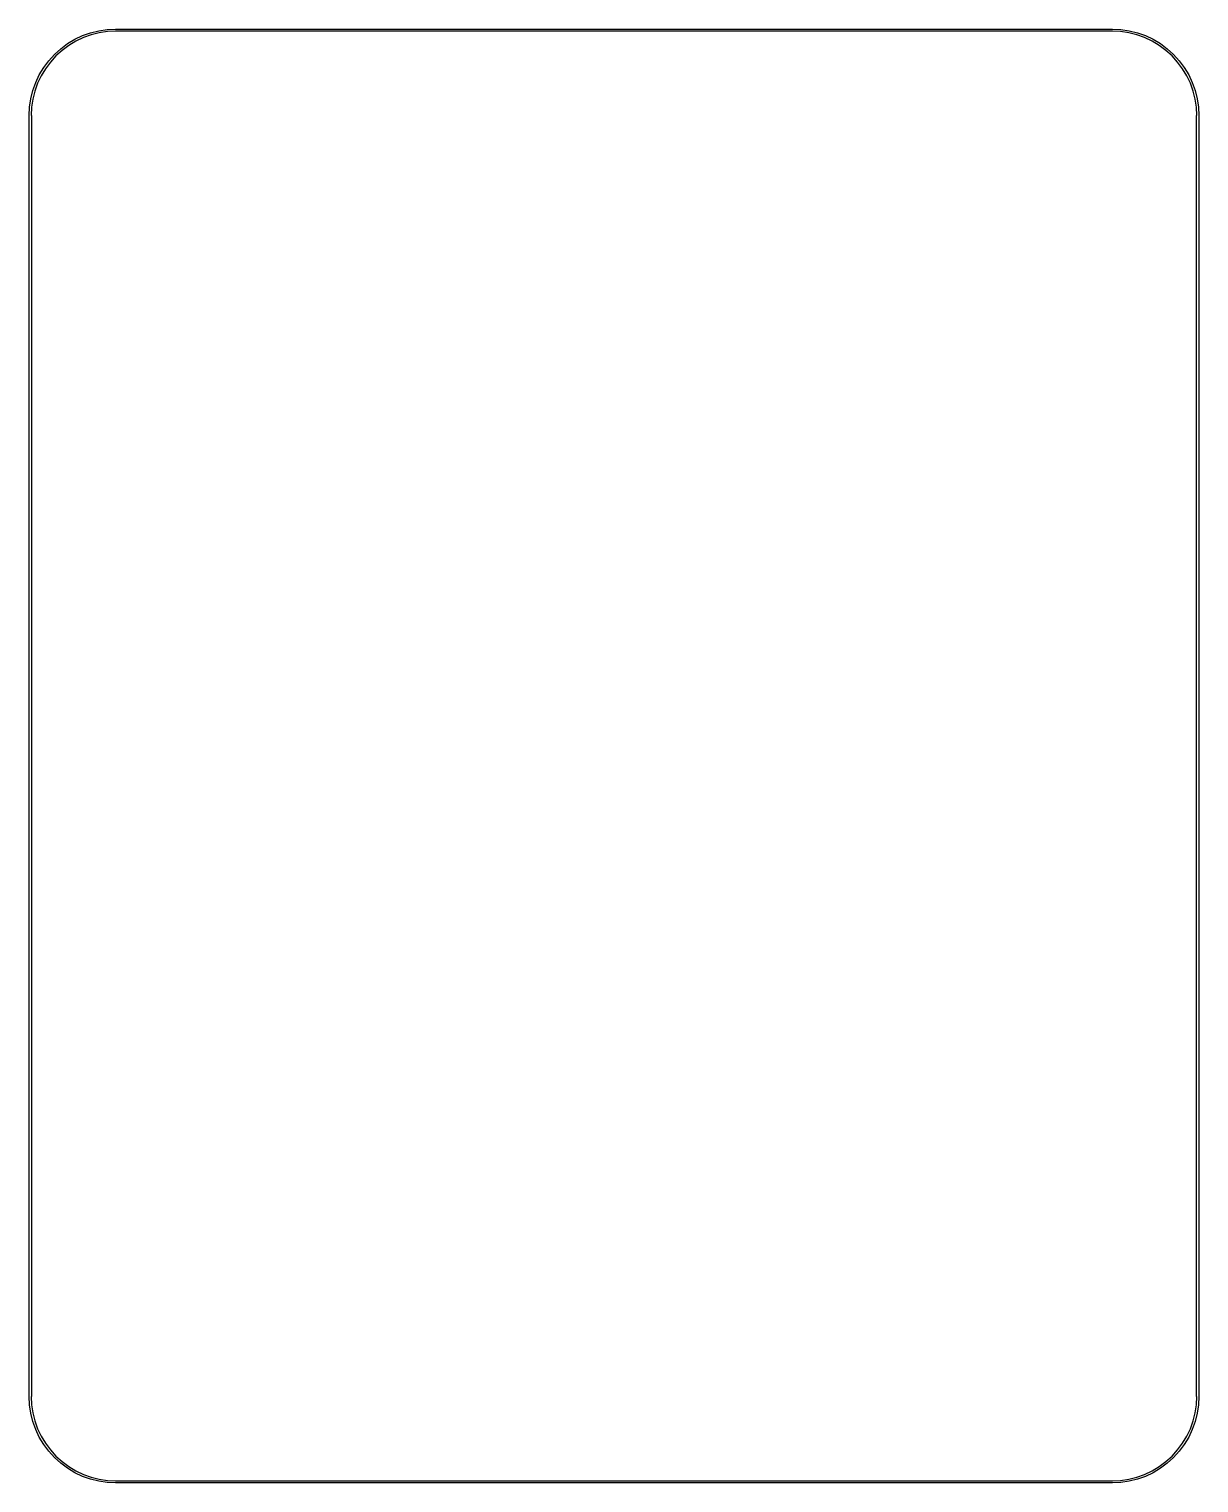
# Model space of a CAD drawing. Extents: x 121.9 to 174, y -134.7 to -69.8.
import ezdxf

# ---------------------------------------------------------------- set-up
doc = ezdxf.new("R2010")
doc.units = 0
doc.layers.add('BLACK', color=7, linetype='CONTINUOUS')

msp = doc.modelspace()

# ---------------------------------------------------------------- linework, layer by layer
at = {"layer": 'BLACK', "linetype": 'CONTINUOUS'}
for p, q in [((124.253, -70.0938), (124.61, -69.9662)), ((124.637, -70.0576), (124.289, -70.182)), ((124.61, -69.9662), (124.977, -69.8742)), ((124.996, -69.9678), (124.637, -70.0576)), ((124.977, -69.8742), (125.352, -69.8186)), ((125.361, -69.9136), (124.996, -69.9678)), ((125.352, -69.8186), (125.73, -69.8)), ((125.72, -69.8959), (125.361, -69.9136)), ((125.73, -69.9), (125.72, -69.8959)), ((125.73, -69.8), (125.73, -69.8)), ((125.73, -69.8), (170.18, -69.8)), ((170.18, -69.9), (125.73, -69.9)), ((170.18, -69.8), (170.18, -69.8)), ((170.18, -69.8), (170.558, -69.8186)), ((170.19, -69.8959), (170.18, -69.9)), ((170.549, -69.9136), (170.19, -69.8959)), ((170.914, -69.9678), (170.549, -69.9136)), ((170.558, -69.8186), (170.933, -69.8742)), ((171.273, -70.0576), (170.914, -69.9678)), ((170.933, -69.8742), (171.3, -69.9662)), ((171.621, -70.182), (171.273, -70.0576)), ((171.3, -69.9662), (171.657, -70.0938)), ((123.001, -70.9306), (123.281, -70.6762)), ((123.281, -70.6762), (123.585, -70.4505)), ((123.639, -70.5299), (123.342, -70.75)), ((123.585, -70.4505), (123.91, -70.2558)), ((123.955, -70.34), (123.639, -70.5299)), ((123.91, -70.2558), (124.253, -70.0938)), ((124.289, -70.182), (123.955, -70.34)), ((171.955, -70.34), (171.621, -70.182)), ((171.657, -70.0938), (172, -70.2558)), ((172.271, -70.5299), (171.955, -70.34)), ((172, -70.2558), (172.325, -70.4505)), ((172.568, -70.75), (172.271, -70.5299)), ((172.325, -70.4505), (172.629, -70.6762)), ((172.629, -70.6762), (172.909, -70.9306)), ((122.521, -71.5155), (122.746, -71.2112)), ((122.82, -71.2718), (122.6, -71.5685)), ((122.746, -71.2112), (123.001, -70.9306)), ((123.068, -70.9981), (122.82, -71.2718)), ((123.342, -70.75), (123.068, -70.9981)), ((172.842, -70.9981), (172.568, -70.75)), ((173.09, -71.2718), (172.842, -70.9981)), ((172.909, -70.9306), (173.164, -71.2112)), ((173.31, -71.5685), (173.09, -71.2718)), ((173.164, -71.2112), (173.389, -71.5155)), ((122.164, -72.1828), (122.326, -71.8404)), ((122.41, -71.8854), (122.252, -72.2194)), ((122.326, -71.8404), (122.521, -71.5155)), ((122.6, -71.5685), (122.41, -71.8854)), ((173.5, -71.8854), (173.31, -71.5685)), ((173.389, -71.5155), (173.584, -71.8404)), ((173.658, -72.2194), (173.5, -71.8854)), ((173.584, -71.8404), (173.746, -72.1828)), ((121.944, -72.907), (122.036, -72.5395)), ((122.036, -72.5395), (122.164, -72.1828)), ((122.128, -72.5672), (122.038, -72.9256)), ((122.252, -72.2194), (122.128, -72.5672)), ((173.782, -72.5672), (173.658, -72.2194)), ((173.746, -72.1828), (173.874, -72.5395)), ((173.872, -72.9256), (173.782, -72.5672)), ((173.874, -72.5395), (173.966, -72.907)), ((121.87, -73.66), (121.889, -73.2817)), ((121.889, -73.2817), (121.944, -72.907)), ((121.984, -73.291), (121.966, -73.6502)), ((122.038, -72.9256), (121.984, -73.291)), ((173.926, -73.291), (173.872, -72.9256)), ((173.944, -73.6502), (173.926, -73.291)), ((173.966, -72.907), (174.021, -73.2817)), ((174.021, -73.2817), (174.04, -73.66)), ((121.87, -130.81), (121.87, -73.66)), ((121.966, -73.6502), (121.97, -73.66)), ((121.97, -73.66), (121.97, -130.81)), ((173.94, -73.66), (173.944, -73.6502)), ((173.94, -130.81), (173.94, -73.66)), ((174.04, -73.66), (174.04, -73.66)), ((174.04, -73.66), (174.04, -130.81)), ((121.889, -131.188), (121.87, -130.81)), ((121.87, -130.81), (121.87, -130.81)), ((121.97, -130.81), (121.966, -130.82)), ((121.966, -130.82), (121.984, -131.179)), ((173.926, -131.179), (173.944, -130.82)), ((173.944, -130.82), (173.94, -130.81)), ((174.04, -130.81), (174.021, -131.188)), ((121.944, -131.563), (121.889, -131.188)), ((122.036, -131.93), (121.944, -131.563)), ((121.984, -131.179), (122.038, -131.544)), ((122.038, -131.544), (122.128, -131.903)), ((173.782, -131.903), (173.872, -131.544)), ((173.872, -131.544), (173.926, -131.179)), ((173.966, -131.563), (173.874, -131.93)), ((174.021, -131.188), (173.966, -131.563)), ((122.164, -132.287), (122.036, -131.93)), ((122.128, -131.903), (122.252, -132.251)), ((122.326, -132.63), (122.164, -132.287)), ((122.252, -132.251), (122.41, -132.585)), ((173.5, -132.585), (173.658, -132.251)), ((173.746, -132.287), (173.584, -132.63)), ((173.658, -132.251), (173.782, -131.903)), ((173.874, -131.93), (173.746, -132.287)), ((122.521, -132.954), (122.326, -132.63)), ((122.41, -132.585), (122.6, -132.901)), ((122.746, -133.259), (122.521, -132.954)), ((122.6, -132.901), (122.82, -133.198)), ((173.09, -133.198), (173.31, -132.901)), ((173.389, -132.955), (173.164, -133.259)), ((173.31, -132.901), (173.5, -132.585)), ((173.584, -132.63), (173.389, -132.955)), ((123.001, -133.539), (122.746, -133.259)), ((122.82, -133.198), (123.068, -133.472)), ((123.281, -133.794), (123.001, -133.539)), ((123.068, -133.472), (123.342, -133.72)), ((172.568, -133.72), (172.842, -133.472)), ((172.909, -133.539), (172.629, -133.794)), ((172.842, -133.472), (173.09, -133.198)), ((173.164, -133.259), (172.909, -133.539)), ((123.585, -134.019), (123.281, -133.794)), ((123.342, -133.72), (123.639, -133.94)), ((123.91, -134.214), (123.585, -134.019)), ((123.639, -133.94), (123.955, -134.13)), ((124.253, -134.376), (123.91, -134.214)), ((123.955, -134.13), (124.289, -134.288)), ((171.621, -134.288), (171.955, -134.13)), ((172, -134.214), (171.657, -134.376)), ((171.955, -134.13), (172.271, -133.94)), ((172.324, -134.019), (172, -134.214)), ((172.271, -133.94), (172.568, -133.72)), ((172.629, -133.794), (172.324, -134.019)), ((124.609, -134.504), (124.253, -134.376)), ((124.289, -134.288), (124.637, -134.412)), ((124.977, -134.596), (124.609, -134.504)), ((124.637, -134.412), (124.996, -134.502)), ((125.352, -134.651), (124.977, -134.596)), ((124.996, -134.502), (125.361, -134.556)), ((125.73, -134.67), (125.352, -134.651)), ((125.361, -134.556), (125.72, -134.574)), ((125.72, -134.574), (125.73, -134.57)), ((125.73, -134.57), (170.18, -134.57)), ((170.18, -134.67), (125.73, -134.67)), ((170.18, -134.57), (170.19, -134.574)), ((170.558, -134.651), (170.18, -134.67)), ((170.18, -134.67), (170.18, -134.67)), ((170.18, -134.67), (170.18, -134.67)), ((170.19, -134.574), (170.549, -134.556)), ((170.549, -134.556), (170.914, -134.502)), ((170.933, -134.596), (170.558, -134.651)), ((170.914, -134.502), (171.273, -134.412)), ((171.3, -134.504), (170.933, -134.596)), ((171.273, -134.412), (171.621, -134.288)), ((171.657, -134.376), (171.3, -134.504))]:
    msp.add_line(p, q, dxfattribs=at)

doc.saveas('drawing.dxf')
